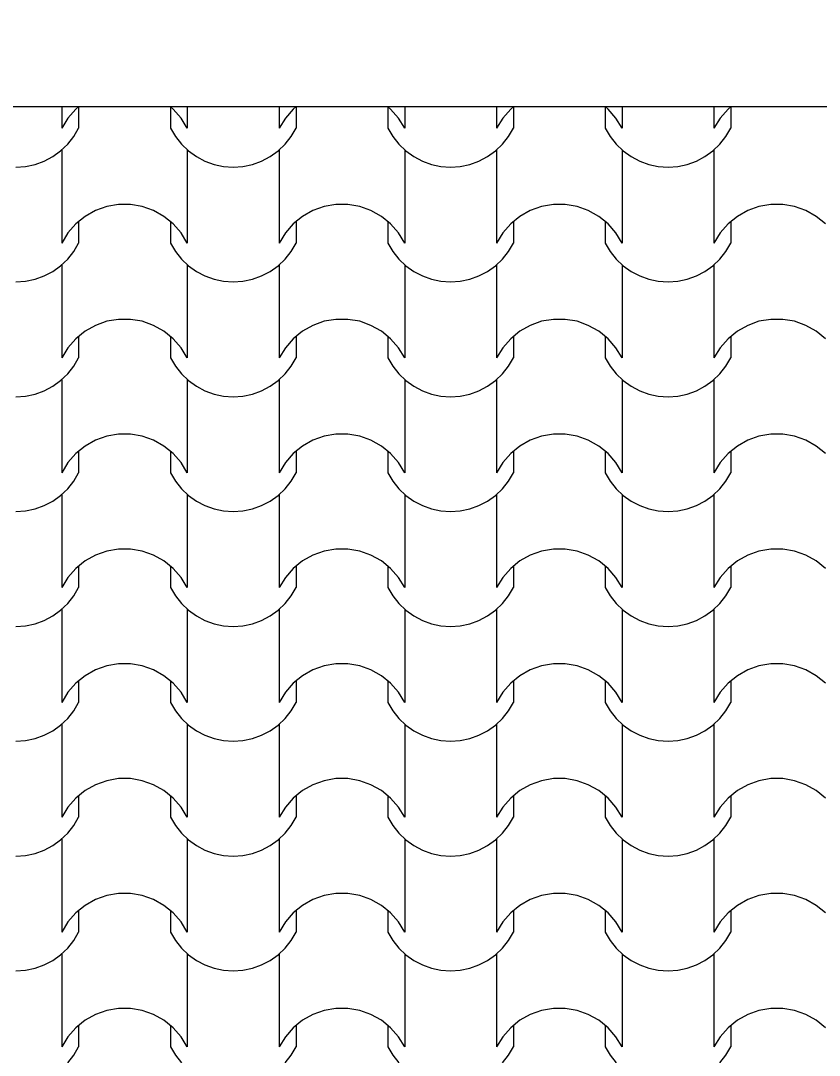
# Model space of a CAD drawing. Header units: millimetres. Extents: x 318905 to 439572, y -5133 to 105868.
# Drawn here: x 392162 to 393207, y 6393 to 7747 of the extents above; entities that cross this region are included whole.
import ezdxf

# ---------------------------------------------------------------- set-up
doc = ezdxf.new("R2010")
doc.units = ezdxf.units.MM
doc.header["$MEASUREMENT"] = 0
for name, color, linetype, lineweight in [('0_Stylo_No__98', 154, 'Continuous', 0), ('2D -  Dessin général_Stylo_No__1', 7, 'Continuous', 5), ('OMBRES_Stylo_No__1', 7, 'Continuous', 5)]:
    doc.layers.add(name, color=color, linetype=linetype, lineweight=lineweight)
doc.layers.add('OMBRES_Stylo_No__82', color=7, linetype='Continuous', lineweight=13, true_color=0xaaaaaa)
doc.styles.add('STYLE_GENERE_3', font='')
doc.styles.get('STYLE_GENERE_3').set_extended_font_data('Arial')
doc.dimstyles.new('STYLE_GENERE__1', dxfattribs={"dimtxt": 200, "dimasz": 142.5, "dimexe": 0.18, "dimexo": 500, "dimgap": 0.09, "dimtad": 0, "dimtih": 1, "dimtoh": 1, "dimlfac": 0.001, "dimzin": 0, "dimdsep": 46, "dimtxsty": 'STYLE_GENERE_3', "dimblk": 'ARROWHEAD_6', "dimblk1": 'ARROWHEAD_6', "dimblk2": 'ARROWHEAD_6', "dimcen": 0.09, "dimclrd": 154, "dimclre": 154, "dimclrt": 154, "dimazin": 0, "dimtfac": 1, "dimtdec": 4, "dimtmove": 0, "dimatfit": 3, "dimfxl": 0, "dimtolj": 1, "dimtzin": 0, "dimarcsym": 0})

# ---------------------------------------------------------------- blocks, each defined once
blk = doc.blocks.new('*X111')
at = {"layer": 'OMBRES_Stylo_No__82', "linetype": 'Continuous'}
for p, q in [((392215.8, 7634.5), (392215.8, 7606.2)), ((392234.2, 7631.3), (392223.9, 7619.5)), ((392238.1, 7634.5), (392234.2, 7631.3)), ((392237.8, 7634.2), (392237.8, 7606.2)), ((392361.6, 7631.3), (392357.7, 7634.5)), ((392358, 7634.2), (392358, 7606.2)), ((392371.9, 7619.5), (392361.6, 7631.3)), ((392380, 7634.5), (392380, 7606.2)), ((392500.3, 7634.5), (392500.3, 7606.2)), ((392518.7, 7631.3), (392508.4, 7619.5)), ((392522.6, 7634.5), (392518.7, 7631.3)), ((392522.3, 7634.2), (392522.3, 7606.2)), ((392646.1, 7631.3), (392642.2, 7634.5)), ((392642.5, 7634.2), (392642.5, 7606.2)), ((392656.4, 7619.5), (392646.1, 7631.3)), ((392664.5, 7634.5), (392664.5, 7606.2)), ((392784.8, 7634.5), (392784.8, 7606.2)), ((392803.2, 7631.3), (392792.9, 7619.5)), ((392807.1, 7634.5), (392803.2, 7631.3)), ((392806.8, 7634.2), (392806.8, 7606.2)), ((392930.6, 7631.3), (392926.7, 7634.5)), ((392927, 7634.2), (392927, 7606.2)), ((392940.9, 7619.5), (392930.6, 7631.3)), ((392949, 7634.5), (392949, 7606.2)), ((393069.2, 7634.5), (393069.2, 7606.2)), ((393087.7, 7631.3), (393077.4, 7619.5)), ((393091.6, 7634.5), (393087.7, 7631.3)), ((393091.2, 7634.2), (393091.2, 7606.2)), ((392223.9, 7619.5), (392215.8, 7606.2)), ((392380, 7606.2), (392371.9, 7619.5)), ((392508.4, 7619.5), (392500.3, 7606.2)), ((392664.5, 7606.2), (392656.4, 7619.5)), ((392792.9, 7619.5), (392784.8, 7606.2)), ((392949, 7606.2), (392940.9, 7619.5)), ((393077.4, 7619.5), (393069.2, 7606.2)), ((392231.4, 7595.2), (392237.8, 7606.2)), ((392358, 7606.2), (392364.5, 7595.2)), ((392515.8, 7595.2), (392522.3, 7606.2)), ((392642.5, 7606.2), (392649, 7595.2)), ((392800.3, 7595.2), (392806.8, 7606.2)), ((392927, 7606.2), (392933.4, 7595.2)), ((393084.8, 7595.2), (393091.2, 7606.2)), ((392214.3, 7576.5), (392223.5, 7585.3)), ((392223.5, 7585.3), (392231.4, 7595.2)), ((392364.5, 7595.2), (392372.4, 7585.3)), ((392372.4, 7585.3), (392381.6, 7576.5)), ((392498.8, 7576.5), (392508, 7585.3)), ((392508, 7585.3), (392515.8, 7595.2)), ((392649, 7595.2), (392656.8, 7585.3)), ((392656.8, 7585.3), (392666, 7576.5)), ((392783.2, 7576.5), (392792.4, 7585.3)), ((392792.4, 7585.3), (392800.3, 7595.2)), ((392933.4, 7595.2), (392941.3, 7585.3)), ((392941.3, 7585.3), (392950.5, 7576.5)), ((393067.7, 7576.5), (393076.9, 7585.3)), ((393076.9, 7585.3), (393084.8, 7595.2)), ((392204, 7569.1), (392214.3, 7576.5)), ((392215.8, 7577.8), (392215.8, 7516.8)), ((392380, 7577.8), (392380, 7516.8)), ((392381.6, 7576.5), (392391.9, 7569.1)), ((392488.5, 7569.1), (392498.8, 7576.5)), ((392500.3, 7577.8), (392500.3, 7516.8)), ((392664.5, 7577.8), (392664.5, 7516.8)), ((392666, 7576.5), (392676.3, 7569.1)), ((392772.9, 7569.1), (392783.2, 7576.5)), ((392784.8, 7577.8), (392784.8, 7516.8)), ((392949, 7577.8), (392949, 7516.8)), ((392950.5, 7576.5), (392960.8, 7569.1)), ((393057.4, 7569.1), (393067.7, 7576.5)), ((393069.2, 7577.8), (393069.2, 7516.8)), ((392168.4, 7556.2), (392180.8, 7558.8)), ((392180.8, 7558.8), (392192.7, 7563.1)), ((392192.7, 7563.1), (392204, 7569.1)), ((392391.9, 7569.1), (392403.1, 7563.1)), ((392403.1, 7563.1), (392415.1, 7558.8)), ((392415.1, 7558.8), (392427.5, 7556.2)), ((392452.8, 7556.2), (392465.3, 7558.8)), ((392465.3, 7558.8), (392477.2, 7563.1)), ((392477.2, 7563.1), (392488.5, 7569.1)), ((392676.3, 7569.1), (392687.6, 7563.1)), ((392687.6, 7563.1), (392699.5, 7558.8)), ((392699.5, 7558.8), (392712, 7556.2)), ((392737.3, 7556.2), (392749.7, 7558.8)), ((392749.7, 7558.8), (392761.7, 7563.1)), ((392761.7, 7563.1), (392772.9, 7569.1)), ((392960.8, 7569.1), (392972.1, 7563.1)), ((392972.1, 7563.1), (392984, 7558.8)), ((392984, 7558.8), (392996.4, 7556.2)), ((393021.8, 7556.2), (393034.2, 7558.8)), ((393034.2, 7558.8), (393046.2, 7563.1)), ((393046.2, 7563.1), (393057.4, 7569.1)), ((392155.7, 7555.3), (392168.4, 7556.2)), ((392427.5, 7556.2), (392440.2, 7555.3)), ((392440.2, 7555.3), (392452.8, 7556.2)), ((392712, 7556.2), (392724.6, 7555.3)), ((392724.6, 7555.3), (392737.3, 7556.2)), ((392996.4, 7556.2), (393009.1, 7555.3)), ((393009.1, 7555.3), (393021.8, 7556.2)), ((392215.8, 7516.8), (392215.8, 7455.8)), ((392274.7, 7503.7), (392260, 7498.5)), ((392290.1, 7506.3), (392274.7, 7503.7)), ((392297.9, 7506.3), (392290.1, 7506.3)), ((392305.7, 7506.3), (392297.9, 7506.3)), ((392321.1, 7503.7), (392305.7, 7506.3)), ((392335.9, 7498.5), (392321.1, 7503.7)), ((392380, 7516.8), (392380, 7455.8)), ((392500.3, 7516.8), (392500.3, 7455.8)), ((392559.2, 7503.7), (392544.5, 7498.5)), ((392574.6, 7506.3), (392559.2, 7503.7)), ((392582.4, 7506.3), (392574.6, 7506.3)), ((392590.2, 7506.3), (392582.4, 7506.3)), ((392605.6, 7503.7), (392590.2, 7506.3)), ((392620.3, 7498.5), (392605.6, 7503.7)), ((392664.5, 7516.8), (392664.5, 7455.8)), ((392784.8, 7516.8), (392784.8, 7455.8)), ((392843.7, 7503.7), (392828.9, 7498.5)), ((392859.1, 7506.3), (392843.7, 7503.7)), ((392866.9, 7506.3), (392859.1, 7506.3)), ((392874.7, 7506.3), (392866.9, 7506.3)), ((392890.1, 7503.7), (392874.7, 7506.3)), ((392904.8, 7498.5), (392890.1, 7503.7)), ((392949, 7516.8), (392949, 7455.8)), ((393069.2, 7516.8), (393069.2, 7455.8)), ((393128.1, 7503.7), (393113.4, 7498.5)), ((393143.5, 7506.3), (393128.1, 7503.7)), ((393151.4, 7506.3), (393143.5, 7506.3)), ((393159.2, 7506.3), (393151.4, 7506.3)), ((393174.6, 7503.7), (393159.2, 7506.3)), ((393189.3, 7498.5), (393174.6, 7503.7)), ((392246.3, 7490.8), (392234.2, 7481)), ((392260, 7498.5), (392246.3, 7490.8)), ((392349.5, 7490.8), (392335.9, 7498.5)), ((392361.6, 7481), (392349.5, 7490.8)), ((392530.8, 7490.8), (392518.7, 7481)), ((392544.5, 7498.5), (392530.8, 7490.8)), ((392634, 7490.8), (392620.3, 7498.5)), ((392646.1, 7481), (392634, 7490.8)), ((392815.3, 7490.8), (392803.2, 7481)), ((392828.9, 7498.5), (392815.3, 7490.8)), ((392918.5, 7490.8), (392904.8, 7498.5)), ((392930.6, 7481), (392918.5, 7490.8)), ((393099.8, 7490.8), (393087.7, 7481)), ((393113.4, 7498.5), (393099.8, 7490.8)), ((393202.9, 7490.8), (393189.3, 7498.5)), ((393215.1, 7481), (393202.9, 7490.8)), ((392234.2, 7481), (392223.9, 7469.2)), ((392237.8, 7483.9), (392237.8, 7455.8)), ((392358, 7483.9), (392358, 7455.8)), ((392371.9, 7469.2), (392361.6, 7481)), ((392518.7, 7481), (392508.4, 7469.2)), ((392522.3, 7483.9), (392522.3, 7455.8)), ((392642.5, 7483.9), (392642.5, 7455.8)), ((392656.4, 7469.2), (392646.1, 7481)), ((392803.2, 7481), (392792.9, 7469.2)), ((392806.8, 7483.9), (392806.8, 7455.8)), ((392927, 7483.9), (392927, 7455.8)), ((392940.9, 7469.2), (392930.6, 7481)), ((393087.7, 7481), (393077.4, 7469.2)), ((393091.2, 7483.9), (393091.2, 7455.8)), ((392223.9, 7469.2), (392215.8, 7455.8)), ((392380, 7455.8), (392371.9, 7469.2)), ((392508.4, 7469.2), (392500.3, 7455.8)), ((392664.5, 7455.8), (392656.4, 7469.2)), ((392792.9, 7469.2), (392784.8, 7455.8)), ((392949, 7455.8), (392940.9, 7469.2)), ((393077.4, 7469.2), (393069.2, 7455.8)), ((392231.4, 7444.9), (392237.8, 7455.8)), ((392358, 7455.8), (392364.5, 7444.9)), ((392515.8, 7444.9), (392522.3, 7455.8)), ((392642.5, 7455.8), (392649, 7444.9)), ((392800.3, 7444.9), (392806.8, 7455.8)), ((392927, 7455.8), (392933.4, 7444.9)), ((393084.8, 7444.9), (393091.2, 7455.8)), ((392223.5, 7434.9), (392231.4, 7444.9)), ((392364.5, 7444.9), (392372.4, 7434.9)), ((392508, 7434.9), (392515.8, 7444.9)), ((392649, 7444.9), (392656.8, 7434.9)), ((392792.4, 7434.9), (392800.3, 7444.9)), ((392933.4, 7444.9), (392941.3, 7434.9)), ((393076.9, 7434.9), (393084.8, 7444.9)), ((392204, 7418.7), (392214.3, 7426.2)), ((392214.3, 7426.2), (392223.5, 7434.9)), ((392215.8, 7427.4), (392215.8, 7366.5)), ((392372.4, 7434.9), (392381.6, 7426.2)), ((392380, 7427.4), (392380, 7366.5)), ((392381.6, 7426.2), (392391.9, 7418.7)), ((392488.5, 7418.7), (392498.8, 7426.2)), ((392498.8, 7426.2), (392508, 7434.9)), ((392500.3, 7427.4), (392500.3, 7366.5)), ((392656.8, 7434.9), (392666, 7426.2)), ((392664.5, 7427.4), (392664.5, 7366.5)), ((392666, 7426.2), (392676.3, 7418.7)), ((392772.9, 7418.7), (392783.2, 7426.2)), ((392783.2, 7426.2), (392792.4, 7434.9)), ((392784.8, 7427.4), (392784.8, 7366.5)), ((392941.3, 7434.9), (392950.5, 7426.2)), ((392949, 7427.4), (392949, 7366.5)), ((392950.5, 7426.2), (392960.8, 7418.7)), ((393057.4, 7418.7), (393067.7, 7426.2)), ((393067.7, 7426.2), (393076.9, 7434.9)), ((393069.2, 7427.4), (393069.2, 7366.5)), ((392180.8, 7408.5), (392192.7, 7412.8)), ((392192.7, 7412.8), (392204, 7418.7)), ((392391.9, 7418.7), (392403.1, 7412.8)), ((392403.1, 7412.8), (392415.1, 7408.5)), ((392465.3, 7408.5), (392477.2, 7412.8)), ((392477.2, 7412.8), (392488.5, 7418.7)), ((392676.3, 7418.7), (392687.6, 7412.8)), ((392687.6, 7412.8), (392699.5, 7408.5)), ((392749.7, 7408.5), (392761.7, 7412.8)), ((392761.7, 7412.8), (392772.9, 7418.7)), ((392960.8, 7418.7), (392972.1, 7412.8)), ((392972.1, 7412.8), (392984, 7408.5)), ((393034.2, 7408.5), (393046.2, 7412.8)), ((393046.2, 7412.8), (393057.4, 7418.7)), ((392155.7, 7405), (392168.4, 7405.9)), ((392168.4, 7405.9), (392180.8, 7408.5)), ((392415.1, 7408.5), (392427.5, 7405.9)), ((392427.5, 7405.9), (392440.2, 7405)), ((392440.2, 7405), (392452.8, 7405.9)), ((392452.8, 7405.9), (392465.3, 7408.5)), ((392699.5, 7408.5), (392712, 7405.9)), ((392712, 7405.9), (392724.6, 7405)), ((392724.6, 7405), (392737.3, 7405.9)), ((392737.3, 7405.9), (392749.7, 7408.5)), ((392984, 7408.5), (392996.4, 7405.9)), ((392996.4, 7405.9), (393009.1, 7405)), ((393009.1, 7405), (393021.8, 7405.9)), ((393021.8, 7405.9), (393034.2, 7408.5)), ((392215.8, 7366.5), (392215.8, 7305.5)), ((392290.1, 7356), (392274.7, 7353.4)), ((392297.9, 7356), (392290.1, 7356)), ((392305.7, 7356), (392297.9, 7356)), ((392321.1, 7353.4), (392305.7, 7356)), ((392380, 7366.5), (392380, 7305.5)), ((392500.3, 7366.5), (392500.3, 7305.5)), ((392574.6, 7356), (392559.2, 7353.4)), ((392582.4, 7356), (392574.6, 7356)), ((392590.2, 7356), (392582.4, 7356)), ((392605.6, 7353.4), (392590.2, 7356)), ((392664.5, 7366.5), (392664.5, 7305.5)), ((392784.8, 7366.5), (392784.8, 7305.5)), ((392859.1, 7356), (392843.7, 7353.4)), ((392866.9, 7356), (392859.1, 7356)), ((392874.7, 7356), (392866.9, 7356)), ((392890.1, 7353.4), (392874.7, 7356)), ((392949, 7366.5), (392949, 7305.5)), ((393069.2, 7366.5), (393069.2, 7305.5)), ((393143.5, 7356), (393128.1, 7353.4)), ((393151.4, 7356), (393143.5, 7356)), ((393159.2, 7356), (393151.4, 7356)), ((393174.6, 7353.4), (393159.2, 7356)), ((392260, 7348.1), (392246.3, 7340.5)), ((392274.7, 7353.4), (392260, 7348.1)), ((392335.9, 7348.1), (392321.1, 7353.4)), ((392349.5, 7340.5), (392335.9, 7348.1)), ((392544.5, 7348.1), (392530.8, 7340.5)), ((392559.2, 7353.4), (392544.5, 7348.1)), ((392620.3, 7348.1), (392605.6, 7353.4)), ((392634, 7340.5), (392620.3, 7348.1)), ((392828.9, 7348.1), (392815.3, 7340.5)), ((392843.7, 7353.4), (392828.9, 7348.1)), ((392904.8, 7348.1), (392890.1, 7353.4)), ((392918.5, 7340.5), (392904.8, 7348.1)), ((393113.4, 7348.1), (393099.8, 7340.5)), ((393128.1, 7353.4), (393113.4, 7348.1)), ((393189.3, 7348.1), (393174.6, 7353.4)), ((393202.9, 7340.5), (393189.3, 7348.1)), ((392234.2, 7330.6), (392223.9, 7318.8)), ((392246.3, 7340.5), (392234.2, 7330.6)), ((392237.8, 7333.5), (392237.8, 7305.5)), ((392361.6, 7330.6), (392349.5, 7340.5)), ((392358, 7333.5), (392358, 7305.5)), ((392371.9, 7318.8), (392361.6, 7330.6)), ((392518.7, 7330.6), (392508.4, 7318.8)), ((392530.8, 7340.5), (392518.7, 7330.6)), ((392522.3, 7333.5), (392522.3, 7305.5)), ((392646.1, 7330.6), (392634, 7340.5)), ((392642.5, 7333.5), (392642.5, 7305.5)), ((392656.4, 7318.8), (392646.1, 7330.6)), ((392803.2, 7330.6), (392792.9, 7318.8)), ((392815.3, 7340.5), (392803.2, 7330.6)), ((392806.8, 7333.5), (392806.8, 7305.5)), ((392930.6, 7330.6), (392918.5, 7340.5)), ((392927, 7333.5), (392927, 7305.5)), ((392940.9, 7318.8), (392930.6, 7330.6)), ((393087.7, 7330.6), (393077.4, 7318.8)), ((393099.8, 7340.5), (393087.7, 7330.6)), ((393091.2, 7333.5), (393091.2, 7305.5)), ((393215.1, 7330.6), (393202.9, 7340.5)), ((392223.9, 7318.8), (392215.8, 7305.5)), ((392380, 7305.5), (392371.9, 7318.8)), ((392508.4, 7318.8), (392500.3, 7305.5)), ((392664.5, 7305.5), (392656.4, 7318.8)), ((392792.9, 7318.8), (392784.8, 7305.5)), ((392949, 7305.5), (392940.9, 7318.8)), ((393077.4, 7318.8), (393069.2, 7305.5)), ((392231.4, 7294.5), (392237.8, 7305.5)), ((392358, 7305.5), (392364.5, 7294.5)), ((392515.8, 7294.5), (392522.3, 7305.5)), ((392642.5, 7305.5), (392649, 7294.5)), ((392800.3, 7294.5), (392806.8, 7305.5)), ((392927, 7305.5), (392933.4, 7294.5)), ((393084.8, 7294.5), (393091.2, 7305.5)), ((392223.5, 7284.6), (392231.4, 7294.5)), ((392364.5, 7294.5), (392372.4, 7284.6)), ((392508, 7284.6), (392515.8, 7294.5)), ((392649, 7294.5), (392656.8, 7284.6)), ((392792.4, 7284.6), (392800.3, 7294.5)), ((392933.4, 7294.5), (392941.3, 7284.6)), ((393076.9, 7284.6), (393084.8, 7294.5)), ((392204, 7268.4), (392214.3, 7275.8)), ((392214.3, 7275.8), (392223.5, 7284.6)), ((392215.8, 7277.1), (392215.8, 7216.1)), ((392372.4, 7284.6), (392381.6, 7275.8)), ((392380, 7277.1), (392380, 7216.1)), ((392381.6, 7275.8), (392391.9, 7268.4)), ((392488.5, 7268.4), (392498.8, 7275.8)), ((392498.8, 7275.8), (392508, 7284.6)), ((392500.3, 7277.1), (392500.3, 7216.1)), ((392656.8, 7284.6), (392666, 7275.8)), ((392664.5, 7277.1), (392664.5, 7216.1)), ((392666, 7275.8), (392676.3, 7268.4)), ((392772.9, 7268.4), (392783.2, 7275.8)), ((392783.2, 7275.8), (392792.4, 7284.6)), ((392784.8, 7277.1), (392784.8, 7216.1)), ((392941.3, 7284.6), (392950.5, 7275.8)), ((392949, 7277.1), (392949, 7216.1)), ((392950.5, 7275.8), (392960.8, 7268.4)), ((393057.4, 7268.4), (393067.7, 7275.8)), ((393067.7, 7275.8), (393076.9, 7284.6)), ((393069.2, 7277.1), (393069.2, 7216.1)), ((392180.8, 7258.2), (392192.7, 7262.5)), ((392192.7, 7262.5), (392204, 7268.4)), ((392391.9, 7268.4), (392403.1, 7262.5)), ((392403.1, 7262.5), (392415.1, 7258.2)), ((392465.3, 7258.2), (392477.2, 7262.5)), ((392477.2, 7262.5), (392488.5, 7268.4)), ((392676.3, 7268.4), (392687.6, 7262.5)), ((392687.6, 7262.5), (392699.5, 7258.2)), ((392749.7, 7258.2), (392761.7, 7262.5)), ((392761.7, 7262.5), (392772.9, 7268.4)), ((392960.8, 7268.4), (392972.1, 7262.5)), ((392972.1, 7262.5), (392984, 7258.2)), ((393034.2, 7258.2), (393046.2, 7262.5)), ((393046.2, 7262.5), (393057.4, 7268.4)), ((392155.7, 7254.7), (392168.4, 7255.5)), ((392168.4, 7255.5), (392180.8, 7258.2)), ((392415.1, 7258.2), (392427.5, 7255.5)), ((392427.5, 7255.5), (392440.2, 7254.7)), ((392440.2, 7254.7), (392452.8, 7255.5)), ((392452.8, 7255.5), (392465.3, 7258.2)), ((392699.5, 7258.2), (392712, 7255.5)), ((392712, 7255.5), (392724.6, 7254.7)), ((392724.6, 7254.7), (392737.3, 7255.5)), ((392737.3, 7255.5), (392749.7, 7258.2)), ((392984, 7258.2), (392996.4, 7255.5)), ((392996.4, 7255.5), (393009.1, 7254.7)), ((393009.1, 7254.7), (393021.8, 7255.5)), ((393021.8, 7255.5), (393034.2, 7258.2)), ((392215.8, 7216.1), (392215.8, 7155.2)), ((392290.1, 7205.7), (392274.7, 7203)), ((392297.9, 7205.7), (392290.1, 7205.7)), ((392305.7, 7205.7), (392297.9, 7205.7)), ((392321.1, 7203), (392305.7, 7205.7)), ((392380, 7216.1), (392380, 7155.2)), ((392500.3, 7216.1), (392500.3, 7155.2)), ((392574.6, 7205.7), (392559.2, 7203)), ((392582.4, 7205.7), (392574.6, 7205.7)), ((392590.2, 7205.7), (392582.4, 7205.7)), ((392605.6, 7203), (392590.2, 7205.7)), ((392664.5, 7216.1), (392664.5, 7155.2)), ((392784.8, 7216.1), (392784.8, 7155.2)), ((392859.1, 7205.7), (392843.7, 7203)), ((392866.9, 7205.7), (392859.1, 7205.7)), ((392874.7, 7205.7), (392866.9, 7205.7)), ((392890.1, 7203), (392874.7, 7205.7)), ((392949, 7216.1), (392949, 7155.2)), ((393069.2, 7216.1), (393069.2, 7155.2)), ((393143.5, 7205.7), (393128.1, 7203)), ((393151.4, 7205.7), (393143.5, 7205.7)), ((393159.2, 7205.7), (393151.4, 7205.7)), ((393174.6, 7203), (393159.2, 7205.7)), ((392260, 7197.8), (392246.3, 7190.1)), ((392274.7, 7203), (392260, 7197.8)), ((392335.9, 7197.8), (392321.1, 7203)), ((392349.5, 7190.1), (392335.9, 7197.8)), ((392544.5, 7197.8), (392530.8, 7190.1)), ((392559.2, 7203), (392544.5, 7197.8)), ((392620.3, 7197.8), (392605.6, 7203)), ((392634, 7190.1), (392620.3, 7197.8)), ((392828.9, 7197.8), (392815.3, 7190.1)), ((392843.7, 7203), (392828.9, 7197.8)), ((392904.8, 7197.8), (392890.1, 7203)), ((392918.5, 7190.1), (392904.8, 7197.8)), ((393113.4, 7197.8), (393099.8, 7190.1)), ((393128.1, 7203), (393113.4, 7197.8)), ((393189.3, 7197.8), (393174.6, 7203)), ((393202.9, 7190.1), (393189.3, 7197.8)), ((392234.2, 7180.3), (392223.9, 7168.5)), ((392246.3, 7190.1), (392234.2, 7180.3)), ((392237.8, 7183.2), (392237.8, 7155.2)), ((392361.6, 7180.3), (392349.5, 7190.1)), ((392358, 7183.2), (392358, 7155.2)), ((392371.9, 7168.5), (392361.6, 7180.3)), ((392518.7, 7180.3), (392508.4, 7168.5)), ((392530.8, 7190.1), (392518.7, 7180.3)), ((392522.3, 7183.2), (392522.3, 7155.2)), ((392646.1, 7180.3), (392634, 7190.1)), ((392642.5, 7183.2), (392642.5, 7155.2)), ((392656.4, 7168.5), (392646.1, 7180.3)), ((392803.2, 7180.3), (392792.9, 7168.5)), ((392815.3, 7190.1), (392803.2, 7180.3)), ((392806.8, 7183.2), (392806.8, 7155.2)), ((392930.6, 7180.3), (392918.5, 7190.1)), ((392927, 7183.2), (392927, 7155.2)), ((392940.9, 7168.5), (392930.6, 7180.3)), ((393087.7, 7180.3), (393077.4, 7168.5)), ((393099.8, 7190.1), (393087.7, 7180.3)), ((393091.2, 7183.2), (393091.2, 7155.2)), ((393215.1, 7180.3), (393202.9, 7190.1)), ((392223.9, 7168.5), (392215.8, 7155.2)), ((392380, 7155.2), (392371.9, 7168.5)), ((392508.4, 7168.5), (392500.3, 7155.2)), ((392664.5, 7155.2), (392656.4, 7168.5)), ((392792.9, 7168.5), (392784.8, 7155.2)), ((392949, 7155.2), (392940.9, 7168.5)), ((393077.4, 7168.5), (393069.2, 7155.2)), ((392231.4, 7144.2), (392237.8, 7155.2)), ((392358, 7155.2), (392364.5, 7144.2)), ((392515.8, 7144.2), (392522.3, 7155.2)), ((392642.5, 7155.2), (392649, 7144.2)), ((392800.3, 7144.2), (392806.8, 7155.2)), ((392927, 7155.2), (392933.4, 7144.2)), ((393084.8, 7144.2), (393091.2, 7155.2)), ((392223.5, 7134.3), (392231.4, 7144.2)), ((392364.5, 7144.2), (392372.4, 7134.3)), ((392508, 7134.3), (392515.8, 7144.2)), ((392649, 7144.2), (392656.8, 7134.3)), ((392792.4, 7134.3), (392800.3, 7144.2)), ((392933.4, 7144.2), (392941.3, 7134.3)), ((393076.9, 7134.3), (393084.8, 7144.2)), ((392204, 7118.1), (392214.3, 7125.5)), ((392214.3, 7125.5), (392223.5, 7134.3)), ((392215.8, 7126.8), (392215.8, 7065.8)), ((392372.4, 7134.3), (392381.6, 7125.5)), ((392380, 7126.8), (392380, 7065.8)), ((392381.6, 7125.5), (392391.9, 7118.1)), ((392488.5, 7118.1), (392498.8, 7125.5)), ((392498.8, 7125.5), (392508, 7134.3)), ((392500.3, 7126.8), (392500.3, 7065.8)), ((392656.8, 7134.3), (392666, 7125.5)), ((392664.5, 7126.8), (392664.5, 7065.8)), ((392666, 7125.5), (392676.3, 7118.1)), ((392772.9, 7118.1), (392783.2, 7125.5)), ((392783.2, 7125.5), (392792.4, 7134.3)), ((392784.8, 7126.8), (392784.8, 7065.8)), ((392941.3, 7134.3), (392950.5, 7125.5)), ((392949, 7126.8), (392949, 7065.8)), ((392950.5, 7125.5), (392960.8, 7118.1)), ((393057.4, 7118.1), (393067.7, 7125.5)), ((393067.7, 7125.5), (393076.9, 7134.3)), ((393069.2, 7126.8), (393069.2, 7065.8)), ((392180.8, 7107.8), (392192.7, 7112.1)), ((392192.7, 7112.1), (392204, 7118.1)), ((392391.9, 7118.1), (392403.1, 7112.1)), ((392403.1, 7112.1), (392415.1, 7107.8)), ((392465.3, 7107.8), (392477.2, 7112.1)), ((392477.2, 7112.1), (392488.5, 7118.1)), ((392676.3, 7118.1), (392687.6, 7112.1)), ((392687.6, 7112.1), (392699.5, 7107.8)), ((392749.7, 7107.8), (392761.7, 7112.1)), ((392761.7, 7112.1), (392772.9, 7118.1)), ((392960.8, 7118.1), (392972.1, 7112.1)), ((392972.1, 7112.1), (392984, 7107.8)), ((393034.2, 7107.8), (393046.2, 7112.1)), ((393046.2, 7112.1), (393057.4, 7118.1)), ((392155.7, 7104.3), (392168.4, 7105.2)), ((392168.4, 7105.2), (392180.8, 7107.8)), ((392415.1, 7107.8), (392427.5, 7105.2)), ((392427.5, 7105.2), (392440.2, 7104.3)), ((392440.2, 7104.3), (392452.8, 7105.2)), ((392452.8, 7105.2), (392465.3, 7107.8)), ((392699.5, 7107.8), (392712, 7105.2)), ((392712, 7105.2), (392724.6, 7104.3)), ((392724.6, 7104.3), (392737.3, 7105.2)), ((392737.3, 7105.2), (392749.7, 7107.8)), ((392984, 7107.8), (392996.4, 7105.2)), ((392996.4, 7105.2), (393009.1, 7104.3)), ((393009.1, 7104.3), (393021.8, 7105.2)), ((393021.8, 7105.2), (393034.2, 7107.8)), ((392215.8, 7065.8), (392215.8, 7004.8)), ((392380, 7065.8), (392380, 7004.8)), ((392500.3, 7065.8), (392500.3, 7004.8)), ((392664.5, 7065.8), (392664.5, 7004.8)), ((392784.8, 7065.8), (392784.8, 7004.8)), ((392949, 7065.8), (392949, 7004.8)), ((393069.2, 7065.8), (393069.2, 7004.8)), ((392260, 7047.4), (392246.3, 7039.8)), ((392274.7, 7052.7), (392260, 7047.4)), ((392290.1, 7055.3), (392274.7, 7052.7)), ((392297.9, 7055.3), (392290.1, 7055.3)), ((392305.7, 7055.3), (392297.9, 7055.3)), ((392321.1, 7052.7), (392305.7, 7055.3)), ((392335.9, 7047.4), (392321.1, 7052.7)), ((392349.5, 7039.8), (392335.9, 7047.4)), ((392544.5, 7047.4), (392530.8, 7039.8)), ((392559.2, 7052.7), (392544.5, 7047.4)), ((392574.6, 7055.3), (392559.2, 7052.7)), ((392582.4, 7055.3), (392574.6, 7055.3)), ((392590.2, 7055.3), (392582.4, 7055.3)), ((392605.6, 7052.7), (392590.2, 7055.3)), ((392620.3, 7047.4), (392605.6, 7052.7)), ((392634, 7039.8), (392620.3, 7047.4)), ((392828.9, 7047.4), (392815.3, 7039.8)), ((392843.7, 7052.7), (392828.9, 7047.4)), ((392859.1, 7055.3), (392843.7, 7052.7)), ((392866.9, 7055.3), (392859.1, 7055.3)), ((392874.7, 7055.3), (392866.9, 7055.3)), ((392890.1, 7052.7), (392874.7, 7055.3)), ((392904.8, 7047.4), (392890.1, 7052.7)), ((392918.5, 7039.8), (392904.8, 7047.4)), ((393113.4, 7047.4), (393099.8, 7039.8)), ((393128.1, 7052.7), (393113.4, 7047.4)), ((393143.5, 7055.3), (393128.1, 7052.7)), ((393151.4, 7055.3), (393143.5, 7055.3)), ((393159.2, 7055.3), (393151.4, 7055.3)), ((393174.6, 7052.7), (393159.2, 7055.3)), ((393189.3, 7047.4), (393174.6, 7052.7)), ((393202.9, 7039.8), (393189.3, 7047.4)), ((392234.2, 7029.9), (392223.9, 7018.2)), ((392246.3, 7039.8), (392234.2, 7029.9)), ((392237.8, 7032.9), (392237.8, 7004.8)), ((392361.6, 7029.9), (392349.5, 7039.8)), ((392358, 7032.9), (392358, 7004.8)), ((392371.9, 7018.2), (392361.6, 7029.9)), ((392518.7, 7029.9), (392508.4, 7018.2)), ((392530.8, 7039.8), (392518.7, 7029.9)), ((392522.3, 7032.9), (392522.3, 7004.8)), ((392646.1, 7029.9), (392634, 7039.8)), ((392642.5, 7032.9), (392642.5, 7004.8)), ((392656.4, 7018.2), (392646.1, 7029.9)), ((392803.2, 7029.9), (392792.9, 7018.2)), ((392815.3, 7039.8), (392803.2, 7029.9)), ((392806.8, 7032.9), (392806.8, 7004.8)), ((392930.6, 7029.9), (392918.5, 7039.8)), ((392927, 7032.9), (392927, 7004.8)), ((392940.9, 7018.2), (392930.6, 7029.9)), ((393087.7, 7029.9), (393077.4, 7018.2)), ((393099.8, 7039.8), (393087.7, 7029.9)), ((393091.2, 7032.9), (393091.2, 7004.8)), ((393215.1, 7029.9), (393202.9, 7039.8)), ((392223.9, 7018.2), (392215.8, 7004.8)), ((392380, 7004.8), (392371.9, 7018.2)), ((392508.4, 7018.2), (392500.3, 7004.8)), ((392664.5, 7004.8), (392656.4, 7018.2)), ((392792.9, 7018.2), (392784.8, 7004.8)), ((392949, 7004.8), (392940.9, 7018.2)), ((393077.4, 7018.2), (393069.2, 7004.8)), ((392231.4, 6993.9), (392237.8, 7004.8)), ((392358, 7004.8), (392364.5, 6993.9)), ((392515.8, 6993.9), (392522.3, 7004.8)), ((392642.5, 7004.8), (392649, 6993.9)), ((392800.3, 6993.9), (392806.8, 7004.8)), ((392927, 7004.8), (392933.4, 6993.9)), ((393084.8, 6993.9), (393091.2, 7004.8)), ((392223.5, 6983.9), (392231.4, 6993.9)), ((392364.5, 6993.9), (392372.4, 6983.9)), ((392508, 6983.9), (392515.8, 6993.9)), ((392649, 6993.9), (392656.8, 6983.9)), ((392792.4, 6983.9), (392800.3, 6993.9)), ((392933.4, 6993.9), (392941.3, 6983.9)), ((393076.9, 6983.9), (393084.8, 6993.9)), ((392214.3, 6975.1), (392223.5, 6983.9)), ((392215.8, 6976.4), (392215.8, 6915.5)), ((392372.4, 6983.9), (392381.6, 6975.1)), ((392380, 6976.4), (392380, 6915.5)), ((392498.8, 6975.1), (392508, 6983.9)), ((392500.3, 6976.4), (392500.3, 6915.5)), ((392656.8, 6983.9), (392666, 6975.1)), ((392664.5, 6976.4), (392664.5, 6915.5)), ((392783.2, 6975.1), (392792.4, 6983.9)), ((392784.8, 6976.4), (392784.8, 6915.5)), ((392941.3, 6983.9), (392950.5, 6975.1)), ((392949, 6976.4), (392949, 6915.5)), ((393067.7, 6975.1), (393076.9, 6983.9)), ((393069.2, 6976.4), (393069.2, 6915.5)), ((392180.8, 6957.5), (392192.7, 6961.8)), ((392192.7, 6961.8), (392204, 6967.7)), ((392204, 6967.7), (392214.3, 6975.1)), ((392381.6, 6975.1), (392391.9, 6967.7)), ((392391.9, 6967.7), (392403.1, 6961.8)), ((392403.1, 6961.8), (392415.1, 6957.5)), ((392465.3, 6957.5), (392477.2, 6961.8)), ((392477.2, 6961.8), (392488.5, 6967.7)), ((392488.5, 6967.7), (392498.8, 6975.1)), ((392666, 6975.1), (392676.3, 6967.7)), ((392676.3, 6967.7), (392687.6, 6961.8)), ((392687.6, 6961.8), (392699.5, 6957.5)), ((392749.7, 6957.5), (392761.7, 6961.8)), ((392761.7, 6961.8), (392772.9, 6967.7)), ((392772.9, 6967.7), (392783.2, 6975.1)), ((392950.5, 6975.1), (392960.8, 6967.7)), ((392960.8, 6967.7), (392972.1, 6961.8)), ((392972.1, 6961.8), (392984, 6957.5)), ((393034.2, 6957.5), (393046.2, 6961.8)), ((393046.2, 6961.8), (393057.4, 6967.7)), ((393057.4, 6967.7), (393067.7, 6975.1)), ((392155.7, 6954), (392168.4, 6954.9)), ((392168.4, 6954.9), (392180.8, 6957.5)), ((392415.1, 6957.5), (392427.5, 6954.9)), ((392427.5, 6954.9), (392440.2, 6954)), ((392440.2, 6954), (392452.8, 6954.9)), ((392452.8, 6954.9), (392465.3, 6957.5)), ((392699.5, 6957.5), (392712, 6954.9)), ((392712, 6954.9), (392724.6, 6954)), ((392724.6, 6954), (392737.3, 6954.9)), ((392737.3, 6954.9), (392749.7, 6957.5)), ((392984, 6957.5), (392996.4, 6954.9)), ((392996.4, 6954.9), (393009.1, 6954)), ((393009.1, 6954), (393021.8, 6954.9)), ((393021.8, 6954.9), (393034.2, 6957.5)), ((392215.8, 6915.5), (392215.8, 6854.5)), ((392380, 6915.5), (392380, 6854.5)), ((392500.3, 6915.5), (392500.3, 6854.5)), ((392664.5, 6915.5), (392664.5, 6854.5)), ((392784.8, 6915.5), (392784.8, 6854.5)), ((392949, 6915.5), (392949, 6854.5)), ((393069.2, 6915.5), (393069.2, 6854.5)), ((392260, 6897.1), (392246.3, 6889.5)), ((392274.7, 6902.3), (392260, 6897.1)), ((392290.1, 6905), (392274.7, 6902.3)), ((392297.9, 6905), (392290.1, 6905)), ((392305.7, 6905), (392297.9, 6905)), ((392321.1, 6902.3), (392305.7, 6905)), ((392335.9, 6897.1), (392321.1, 6902.3)), ((392349.5, 6889.5), (392335.9, 6897.1)), ((392544.5, 6897.1), (392530.8, 6889.5)), ((392559.2, 6902.3), (392544.5, 6897.1)), ((392574.6, 6905), (392559.2, 6902.3)), ((392582.4, 6905), (392574.6, 6905)), ((392590.2, 6905), (392582.4, 6905)), ((392605.6, 6902.3), (392590.2, 6905)), ((392620.3, 6897.1), (392605.6, 6902.3)), ((392634, 6889.5), (392620.3, 6897.1)), ((392828.9, 6897.1), (392815.3, 6889.5)), ((392843.7, 6902.3), (392828.9, 6897.1)), ((392859.1, 6905), (392843.7, 6902.3)), ((392866.9, 6905), (392859.1, 6905)), ((392874.7, 6905), (392866.9, 6905)), ((392890.1, 6902.3), (392874.7, 6905)), ((392904.8, 6897.1), (392890.1, 6902.3)), ((392918.5, 6889.5), (392904.8, 6897.1)), ((393113.4, 6897.1), (393099.8, 6889.5)), ((393128.1, 6902.3), (393113.4, 6897.1)), ((393143.5, 6905), (393128.1, 6902.3)), ((393151.4, 6905), (393143.5, 6905)), ((393159.2, 6905), (393151.4, 6905)), ((393174.6, 6902.3), (393159.2, 6905)), ((393189.3, 6897.1), (393174.6, 6902.3)), ((393202.9, 6889.5), (393189.3, 6897.1)), ((392246.3, 6889.5), (392234.2, 6879.6)), ((392237.8, 6882.5), (392237.8, 6854.5)), ((392361.6, 6879.6), (392349.5, 6889.5)), ((392358, 6882.5), (392358, 6854.5)), ((392530.8, 6889.5), (392518.7, 6879.6)), ((392522.3, 6882.5), (392522.3, 6854.5)), ((392646.1, 6879.6), (392634, 6889.5)), ((392642.5, 6882.5), (392642.5, 6854.5)), ((392815.3, 6889.5), (392803.2, 6879.6)), ((392806.8, 6882.5), (392806.8, 6854.5)), ((392930.6, 6879.6), (392918.5, 6889.5)), ((392927, 6882.5), (392927, 6854.5)), ((393099.8, 6889.5), (393087.7, 6879.6)), ((393091.2, 6882.5), (393091.2, 6854.5)), ((393215.1, 6879.6), (393202.9, 6889.5)), ((392223.9, 6867.8), (392215.8, 6854.5)), ((392234.2, 6879.6), (392223.9, 6867.8)), ((392371.9, 6867.8), (392361.6, 6879.6)), ((392380, 6854.5), (392371.9, 6867.8)), ((392508.4, 6867.8), (392500.3, 6854.5)), ((392518.7, 6879.6), (392508.4, 6867.8)), ((392656.4, 6867.8), (392646.1, 6879.6)), ((392664.5, 6854.5), (392656.4, 6867.8)), ((392792.9, 6867.8), (392784.8, 6854.5)), ((392803.2, 6879.6), (392792.9, 6867.8)), ((392940.9, 6867.8), (392930.6, 6879.6)), ((392949, 6854.5), (392940.9, 6867.8)), ((393077.4, 6867.8), (393069.2, 6854.5)), ((393087.7, 6879.6), (393077.4, 6867.8)), ((392231.4, 6843.5), (392237.8, 6854.5)), ((392358, 6854.5), (392364.5, 6843.5)), ((392515.8, 6843.5), (392522.3, 6854.5)), ((392642.5, 6854.5), (392649, 6843.5)), ((392800.3, 6843.5), (392806.8, 6854.5)), ((392927, 6854.5), (392933.4, 6843.5)), ((393084.8, 6843.5), (393091.2, 6854.5)), ((392223.5, 6833.6), (392231.4, 6843.5)), ((392364.5, 6843.5), (392372.4, 6833.6)), ((392508, 6833.6), (392515.8, 6843.5)), ((392649, 6843.5), (392656.8, 6833.6)), ((392792.4, 6833.6), (392800.3, 6843.5)), ((392933.4, 6843.5), (392941.3, 6833.6)), ((393076.9, 6833.6), (393084.8, 6843.5)), ((392214.3, 6824.8), (392223.5, 6833.6)), ((392372.4, 6833.6), (392381.6, 6824.8)), ((392498.8, 6824.8), (392508, 6833.6)), ((392656.8, 6833.6), (392666, 6824.8)), ((392783.2, 6824.8), (392792.4, 6833.6)), ((392941.3, 6833.6), (392950.5, 6824.8)), ((393067.7, 6824.8), (393076.9, 6833.6)), ((392192.7, 6811.5), (392204, 6817.4)), ((392204, 6817.4), (392214.3, 6824.8)), ((392215.8, 6826.1), (392215.8, 6765.1)), ((392380, 6826.1), (392380, 6765.1)), ((392381.6, 6824.8), (392391.9, 6817.4)), ((392391.9, 6817.4), (392403.1, 6811.5)), ((392477.2, 6811.5), (392488.5, 6817.4)), ((392488.5, 6817.4), (392498.8, 6824.8)), ((392500.3, 6826.1), (392500.3, 6765.1)), ((392664.5, 6826.1), (392664.5, 6765.1)), ((392666, 6824.8), (392676.3, 6817.4)), ((392676.3, 6817.4), (392687.6, 6811.5)), ((392761.7, 6811.5), (392772.9, 6817.4)), ((392772.9, 6817.4), (392783.2, 6824.8)), ((392784.8, 6826.1), (392784.8, 6765.1)), ((392949, 6826.1), (392949, 6765.1)), ((392950.5, 6824.8), (392960.8, 6817.4)), ((392960.8, 6817.4), (392972.1, 6811.5)), ((393046.2, 6811.5), (393057.4, 6817.4)), ((393057.4, 6817.4), (393067.7, 6824.8)), ((393069.2, 6826.1), (393069.2, 6765.1)), ((392155.7, 6803.7), (392168.4, 6804.5)), ((392168.4, 6804.5), (392180.8, 6807.2)), ((392180.8, 6807.2), (392192.7, 6811.5)), ((392403.1, 6811.5), (392415.1, 6807.2)), ((392415.1, 6807.2), (392427.5, 6804.5)), ((392427.5, 6804.5), (392440.2, 6803.7)), ((392440.2, 6803.7), (392452.8, 6804.5)), ((392452.8, 6804.5), (392465.3, 6807.2)), ((392465.3, 6807.2), (392477.2, 6811.5)), ((392687.6, 6811.5), (392699.5, 6807.2)), ((392699.5, 6807.2), (392712, 6804.5)), ((392712, 6804.5), (392724.6, 6803.7)), ((392724.6, 6803.7), (392737.3, 6804.5)), ((392737.3, 6804.5), (392749.7, 6807.2)), ((392749.7, 6807.2), (392761.7, 6811.5)), ((392972.1, 6811.5), (392984, 6807.2)), ((392984, 6807.2), (392996.4, 6804.5)), ((392996.4, 6804.5), (393009.1, 6803.7)), ((393009.1, 6803.7), (393021.8, 6804.5)), ((393021.8, 6804.5), (393034.2, 6807.2)), ((393034.2, 6807.2), (393046.2, 6811.5)), ((392215.8, 6765.1), (392215.8, 6704.2)), ((392380, 6765.1), (392380, 6704.2)), ((392500.3, 6765.1), (392500.3, 6704.2)), ((392664.5, 6765.1), (392664.5, 6704.2)), ((392784.8, 6765.1), (392784.8, 6704.2)), ((392949, 6765.1), (392949, 6704.2)), ((393069.2, 6765.1), (393069.2, 6704.2)), ((392260, 6746.8), (392246.3, 6739.1)), ((392274.7, 6752), (392260, 6746.8)), ((392290.1, 6754.7), (392274.7, 6752)), ((392297.9, 6754.7), (392290.1, 6754.7)), ((392305.7, 6754.7), (392297.9, 6754.7)), ((392321.1, 6752), (392305.7, 6754.7)), ((392335.9, 6746.8), (392321.1, 6752)), ((392349.5, 6739.1), (392335.9, 6746.8)), ((392544.5, 6746.8), (392530.8, 6739.1)), ((392559.2, 6752), (392544.5, 6746.8)), ((392574.6, 6754.7), (392559.2, 6752)), ((392582.4, 6754.7), (392574.6, 6754.7)), ((392590.2, 6754.7), (392582.4, 6754.7)), ((392605.6, 6752), (392590.2, 6754.7)), ((392620.3, 6746.8), (392605.6, 6752)), ((392634, 6739.1), (392620.3, 6746.8)), ((392828.9, 6746.8), (392815.3, 6739.1)), ((392843.7, 6752), (392828.9, 6746.8)), ((392859.1, 6754.7), (392843.7, 6752)), ((392866.9, 6754.7), (392859.1, 6754.7)), ((392874.7, 6754.7), (392866.9, 6754.7)), ((392890.1, 6752), (392874.7, 6754.7)), ((392904.8, 6746.8), (392890.1, 6752)), ((392918.5, 6739.1), (392904.8, 6746.8)), ((393113.4, 6746.8), (393099.8, 6739.1)), ((393128.1, 6752), (393113.4, 6746.8)), ((393143.5, 6754.7), (393128.1, 6752)), ((393151.4, 6754.7), (393143.5, 6754.7)), ((393159.2, 6754.7), (393151.4, 6754.7)), ((393174.6, 6752), (393159.2, 6754.7)), ((393189.3, 6746.8), (393174.6, 6752)), ((393202.9, 6739.1), (393189.3, 6746.8)), ((392246.3, 6739.1), (392234.2, 6729.3)), ((392237.8, 6732.2), (392237.8, 6704.2)), ((392361.6, 6729.3), (392349.5, 6739.1)), ((392358, 6732.2), (392358, 6704.2)), ((392530.8, 6739.1), (392518.7, 6729.3)), ((392522.3, 6732.2), (392522.3, 6704.2)), ((392646.1, 6729.3), (392634, 6739.1)), ((392642.5, 6732.2), (392642.5, 6704.2)), ((392815.3, 6739.1), (392803.2, 6729.3)), ((392806.8, 6732.2), (392806.8, 6704.2)), ((392930.6, 6729.3), (392918.5, 6739.1)), ((392927, 6732.2), (392927, 6704.2)), ((393099.8, 6739.1), (393087.7, 6729.3)), ((393091.2, 6732.2), (393091.2, 6704.2)), ((393215.1, 6729.3), (393202.9, 6739.1)), ((392234.2, 6729.3), (392223.9, 6717.5)), ((392371.9, 6717.5), (392361.6, 6729.3)), ((392518.7, 6729.3), (392508.4, 6717.5)), ((392656.4, 6717.5), (392646.1, 6729.3)), ((392803.2, 6729.3), (392792.9, 6717.5)), ((392940.9, 6717.5), (392930.6, 6729.3)), ((393087.7, 6729.3), (393077.4, 6717.5)), ((392223.9, 6717.5), (392215.8, 6704.2)), ((392380, 6704.2), (392371.9, 6717.5)), ((392508.4, 6717.5), (392500.3, 6704.2)), ((392664.5, 6704.2), (392656.4, 6717.5)), ((392792.9, 6717.5), (392784.8, 6704.2)), ((392949, 6704.2), (392940.9, 6717.5)), ((393077.4, 6717.5), (393069.2, 6704.2)), ((392223.5, 6683.2), (392231.4, 6693.2)), ((392231.4, 6693.2), (392237.8, 6704.2)), ((392358, 6704.2), (392364.5, 6693.2)), ((392364.5, 6693.2), (392372.4, 6683.2)), ((392508, 6683.2), (392515.8, 6693.2)), ((392515.8, 6693.2), (392522.3, 6704.2)), ((392642.5, 6704.2), (392649, 6693.2)), ((392649, 6693.2), (392656.8, 6683.2)), ((392792.4, 6683.2), (392800.3, 6693.2)), ((392800.3, 6693.2), (392806.8, 6704.2)), ((392927, 6704.2), (392933.4, 6693.2)), ((392933.4, 6693.2), (392941.3, 6683.2)), ((393076.9, 6683.2), (393084.8, 6693.2)), ((393084.8, 6693.2), (393091.2, 6704.2)), ((392214.3, 6674.5), (392223.5, 6683.2)), ((392372.4, 6683.2), (392381.6, 6674.5)), ((392498.8, 6674.5), (392508, 6683.2)), ((392656.8, 6683.2), (392666, 6674.5)), ((392783.2, 6674.5), (392792.4, 6683.2)), ((392941.3, 6683.2), (392950.5, 6674.5)), ((393067.7, 6674.5), (393076.9, 6683.2)), ((392192.7, 6661.1), (392204, 6667.1)), ((392204, 6667.1), (392214.3, 6674.5)), ((392215.8, 6675.8), (392215.8, 6614.8)), ((392380, 6675.8), (392380, 6614.8)), ((392381.6, 6674.5), (392391.9, 6667.1)), ((392391.9, 6667.1), (392403.1, 6661.1)), ((392477.2, 6661.1), (392488.5, 6667.1)), ((392488.5, 6667.1), (392498.8, 6674.5)), ((392500.3, 6675.8), (392500.3, 6614.8)), ((392664.5, 6675.8), (392664.5, 6614.8)), ((392666, 6674.5), (392676.3, 6667.1)), ((392676.3, 6667.1), (392687.6, 6661.1)), ((392761.7, 6661.1), (392772.9, 6667.1)), ((392772.9, 6667.1), (392783.2, 6674.5)), ((392784.8, 6675.8), (392784.8, 6614.8)), ((392949, 6675.8), (392949, 6614.8)), ((392950.5, 6674.5), (392960.8, 6667.1)), ((392960.8, 6667.1), (392972.1, 6661.1)), ((393046.2, 6661.1), (393057.4, 6667.1)), ((393057.4, 6667.1), (393067.7, 6674.5)), ((393069.2, 6675.8), (393069.2, 6614.8)), ((392155.7, 6653.3), (392168.4, 6654.2)), ((392168.4, 6654.2), (392180.8, 6656.8)), ((392180.8, 6656.8), (392192.7, 6661.1)), ((392403.1, 6661.1), (392415.1, 6656.8)), ((392415.1, 6656.8), (392427.5, 6654.2)), ((392427.5, 6654.2), (392440.2, 6653.3)), ((392440.2, 6653.3), (392452.8, 6654.2)), ((392452.8, 6654.2), (392465.3, 6656.8)), ((392465.3, 6656.8), (392477.2, 6661.1)), ((392687.6, 6661.1), (392699.5, 6656.8)), ((392699.5, 6656.8), (392712, 6654.2)), ((392712, 6654.2), (392724.6, 6653.3)), ((392724.6, 6653.3), (392737.3, 6654.2)), ((392737.3, 6654.2), (392749.7, 6656.8)), ((392749.7, 6656.8), (392761.7, 6661.1)), ((392972.1, 6661.1), (392984, 6656.8)), ((392984, 6656.8), (392996.4, 6654.2)), ((392996.4, 6654.2), (393009.1, 6653.3)), ((393009.1, 6653.3), (393021.8, 6654.2)), ((393021.8, 6654.2), (393034.2, 6656.8)), ((393034.2, 6656.8), (393046.2, 6661.1)), ((392215.8, 6614.8), (392215.8, 6553.8)), ((392380, 6614.8), (392380, 6553.8)), ((392500.3, 6614.8), (392500.3, 6553.8)), ((392664.5, 6614.8), (392664.5, 6553.8)), ((392784.8, 6614.8), (392784.8, 6553.8)), ((392949, 6614.8), (392949, 6553.8)), ((393069.2, 6614.8), (393069.2, 6553.8)), ((392260, 6596.4), (392246.3, 6588.8)), ((392274.7, 6601.7), (392260, 6596.4)), ((392290.1, 6604.3), (392274.7, 6601.7)), ((392297.9, 6604.3), (392290.1, 6604.3)), ((392305.7, 6604.3), (392297.9, 6604.3)), ((392321.1, 6601.7), (392305.7, 6604.3)), ((392335.9, 6596.4), (392321.1, 6601.7)), ((392349.5, 6588.8), (392335.9, 6596.4)), ((392544.5, 6596.4), (392530.8, 6588.8)), ((392559.2, 6601.7), (392544.5, 6596.4)), ((392574.6, 6604.3), (392559.2, 6601.7)), ((392582.4, 6604.3), (392574.6, 6604.3)), ((392590.2, 6604.3), (392582.4, 6604.3)), ((392605.6, 6601.7), (392590.2, 6604.3)), ((392620.3, 6596.4), (392605.6, 6601.7)), ((392634, 6588.8), (392620.3, 6596.4)), ((392828.9, 6596.4), (392815.3, 6588.8)), ((392843.7, 6601.7), (392828.9, 6596.4)), ((392859.1, 6604.3), (392843.7, 6601.7)), ((392866.9, 6604.3), (392859.1, 6604.3)), ((392874.7, 6604.3), (392866.9, 6604.3)), ((392890.1, 6601.7), (392874.7, 6604.3)), ((392904.8, 6596.4), (392890.1, 6601.7)), ((392918.5, 6588.8), (392904.8, 6596.4)), ((393113.4, 6596.4), (393099.8, 6588.8)), ((393128.1, 6601.7), (393113.4, 6596.4)), ((393143.5, 6604.3), (393128.1, 6601.7)), ((393151.4, 6604.3), (393143.5, 6604.3)), ((393159.2, 6604.3), (393151.4, 6604.3)), ((393174.6, 6601.7), (393159.2, 6604.3)), ((393189.3, 6596.4), (393174.6, 6601.7)), ((393202.9, 6588.8), (393189.3, 6596.4)), ((392246.3, 6588.8), (392234.2, 6578.9)), ((392361.6, 6578.9), (392349.5, 6588.8)), ((392530.8, 6588.8), (392518.7, 6578.9)), ((392646.1, 6578.9), (392634, 6588.8)), ((392815.3, 6588.8), (392803.2, 6578.9)), ((392930.6, 6578.9), (392918.5, 6588.8)), ((393099.8, 6588.8), (393087.7, 6578.9)), ((393215.1, 6578.9), (393202.9, 6588.8)), ((392234.2, 6578.9), (392223.9, 6567.2)), ((392237.8, 6581.8), (392237.8, 6553.8)), ((392358, 6581.8), (392358, 6553.8)), ((392371.9, 6567.2), (392361.6, 6578.9)), ((392518.7, 6578.9), (392508.4, 6567.2)), ((392522.3, 6581.8), (392522.3, 6553.8)), ((392642.5, 6581.8), (392642.5, 6553.8)), ((392656.4, 6567.2), (392646.1, 6578.9)), ((392803.2, 6578.9), (392792.9, 6567.2)), ((392806.8, 6581.8), (392806.8, 6553.8)), ((392927, 6581.8), (392927, 6553.8)), ((392940.9, 6567.2), (392930.6, 6578.9)), ((393087.7, 6578.9), (393077.4, 6567.2)), ((393091.2, 6581.8), (393091.2, 6553.8)), ((392223.9, 6567.2), (392215.8, 6553.8)), ((392380, 6553.8), (392371.9, 6567.2)), ((392508.4, 6567.2), (392500.3, 6553.8)), ((392664.5, 6553.8), (392656.4, 6567.2)), ((392792.9, 6567.2), (392784.8, 6553.8)), ((392949, 6553.8), (392940.9, 6567.2)), ((393077.4, 6567.2), (393069.2, 6553.8)), ((392223.5, 6532.9), (392231.4, 6542.9)), ((392231.4, 6542.9), (392237.8, 6553.8)), ((392358, 6553.8), (392364.5, 6542.9)), ((392364.5, 6542.9), (392372.4, 6532.9)), ((392508, 6532.9), (392515.8, 6542.9)), ((392515.8, 6542.9), (392522.3, 6553.8)), ((392642.5, 6553.8), (392649, 6542.9)), ((392649, 6542.9), (392656.8, 6532.9)), ((392792.4, 6532.9), (392800.3, 6542.9)), ((392800.3, 6542.9), (392806.8, 6553.8)), ((392927, 6553.8), (392933.4, 6542.9)), ((392933.4, 6542.9), (392941.3, 6532.9)), ((393076.9, 6532.9), (393084.8, 6542.9)), ((393084.8, 6542.9), (393091.2, 6553.8)), ((392214.3, 6524.1), (392223.5, 6532.9)), ((392372.4, 6532.9), (392381.6, 6524.1)), ((392498.8, 6524.1), (392508, 6532.9)), ((392656.8, 6532.9), (392666, 6524.1)), ((392783.2, 6524.1), (392792.4, 6532.9)), ((392941.3, 6532.9), (392950.5, 6524.1)), ((393067.7, 6524.1), (393076.9, 6532.9)), ((392192.7, 6510.8), (392204, 6516.7)), ((392204, 6516.7), (392214.3, 6524.1)), ((392215.8, 6525.4), (392215.8, 6464.5)), ((392380, 6525.4), (392380, 6464.5)), ((392381.6, 6524.1), (392391.9, 6516.7)), ((392391.9, 6516.7), (392403.1, 6510.8)), ((392477.2, 6510.8), (392488.5, 6516.7)), ((392488.5, 6516.7), (392498.8, 6524.1)), ((392500.3, 6525.4), (392500.3, 6464.5)), ((392664.5, 6525.4), (392664.5, 6464.5)), ((392666, 6524.1), (392676.3, 6516.7)), ((392676.3, 6516.7), (392687.6, 6510.8)), ((392761.7, 6510.8), (392772.9, 6516.7)), ((392772.9, 6516.7), (392783.2, 6524.1)), ((392784.8, 6525.4), (392784.8, 6464.5)), ((392949, 6525.4), (392949, 6464.5)), ((392950.5, 6524.1), (392960.8, 6516.7)), ((392960.8, 6516.7), (392972.1, 6510.8)), ((393046.2, 6510.8), (393057.4, 6516.7)), ((393057.4, 6516.7), (393067.7, 6524.1)), ((393069.2, 6525.4), (393069.2, 6464.5)), ((392155.7, 6503), (392168.4, 6503.9)), ((392168.4, 6503.9), (392180.8, 6506.5)), ((392180.8, 6506.5), (392192.7, 6510.8)), ((392403.1, 6510.8), (392415.1, 6506.5)), ((392415.1, 6506.5), (392427.5, 6503.9)), ((392427.5, 6503.9), (392440.2, 6503)), ((392440.2, 6503), (392452.8, 6503.9)), ((392452.8, 6503.9), (392465.3, 6506.5)), ((392465.3, 6506.5), (392477.2, 6510.8)), ((392687.6, 6510.8), (392699.5, 6506.5)), ((392699.5, 6506.5), (392712, 6503.9)), ((392712, 6503.9), (392724.6, 6503)), ((392724.6, 6503), (392737.3, 6503.9)), ((392737.3, 6503.9), (392749.7, 6506.5)), ((392749.7, 6506.5), (392761.7, 6510.8)), ((392972.1, 6510.8), (392984, 6506.5)), ((392984, 6506.5), (392996.4, 6503.9)), ((392996.4, 6503.9), (393009.1, 6503)), ((393009.1, 6503), (393021.8, 6503.9)), ((393021.8, 6503.9), (393034.2, 6506.5)), ((393034.2, 6506.5), (393046.2, 6510.8)), ((392215.8, 6464.5), (392215.8, 6403.5)), ((392380, 6464.5), (392380, 6403.5)), ((392500.3, 6464.5), (392500.3, 6403.5)), ((392664.5, 6464.5), (392664.5, 6403.5)), ((392784.8, 6464.5), (392784.8, 6403.5)), ((392949, 6464.5), (392949, 6403.5)), ((393069.2, 6464.5), (393069.2, 6403.5)), ((392274.7, 6451.3), (392260, 6446.1)), ((392290.1, 6454), (392274.7, 6451.3)), ((392297.9, 6454), (392290.1, 6454)), ((392305.7, 6454), (392297.9, 6454)), ((392321.1, 6451.3), (392305.7, 6454)), ((392335.9, 6446.1), (392321.1, 6451.3)), ((392559.2, 6451.3), (392544.5, 6446.1)), ((392574.6, 6454), (392559.2, 6451.3)), ((392582.4, 6454), (392574.6, 6454)), ((392590.2, 6454), (392582.4, 6454)), ((392605.6, 6451.3), (392590.2, 6454)), ((392620.3, 6446.1), (392605.6, 6451.3)), ((392843.7, 6451.3), (392828.9, 6446.1)), ((392859.1, 6454), (392843.7, 6451.3)), ((392866.9, 6454), (392859.1, 6454)), ((392874.7, 6454), (392866.9, 6454)), ((392890.1, 6451.3), (392874.7, 6454)), ((392904.8, 6446.1), (392890.1, 6451.3)), ((393128.1, 6451.3), (393113.4, 6446.1)), ((393143.5, 6454), (393128.1, 6451.3)), ((393151.4, 6454), (393143.5, 6454)), ((393159.2, 6454), (393151.4, 6454)), ((393174.6, 6451.3), (393159.2, 6454)), ((393189.3, 6446.1), (393174.6, 6451.3)), ((392246.3, 6438.5), (392234.2, 6428.6)), ((392260, 6446.1), (392246.3, 6438.5)), ((392349.5, 6438.5), (392335.9, 6446.1)), ((392361.6, 6428.6), (392349.5, 6438.5)), ((392530.8, 6438.5), (392518.7, 6428.6)), ((392544.5, 6446.1), (392530.8, 6438.5)), ((392634, 6438.5), (392620.3, 6446.1)), ((392646.1, 6428.6), (392634, 6438.5)), ((392815.3, 6438.5), (392803.2, 6428.6)), ((392828.9, 6446.1), (392815.3, 6438.5)), ((392918.5, 6438.5), (392904.8, 6446.1)), ((392930.6, 6428.6), (392918.5, 6438.5)), ((393099.8, 6438.5), (393087.7, 6428.6)), ((393113.4, 6446.1), (393099.8, 6438.5)), ((393202.9, 6438.5), (393189.3, 6446.1)), ((393215.1, 6428.6), (393202.9, 6438.5)), ((392234.2, 6428.6), (392223.9, 6416.8)), ((392237.8, 6431.5), (392237.8, 6403.5)), ((392358, 6431.5), (392358, 6403.5)), ((392371.9, 6416.8), (392361.6, 6428.6)), ((392518.7, 6428.6), (392508.4, 6416.8)), ((392522.3, 6431.5), (392522.3, 6403.5)), ((392642.5, 6431.5), (392642.5, 6403.5)), ((392656.4, 6416.8), (392646.1, 6428.6)), ((392803.2, 6428.6), (392792.9, 6416.8)), ((392806.8, 6431.5), (392806.8, 6403.5)), ((392927, 6431.5), (392927, 6403.5)), ((392940.9, 6416.8), (392930.6, 6428.6)), ((393087.7, 6428.6), (393077.4, 6416.8)), ((393091.2, 6431.5), (393091.2, 6403.5)), ((392223.9, 6416.8), (392215.8, 6403.5)), ((392380, 6403.5), (392371.9, 6416.8)), ((392508.4, 6416.8), (392500.3, 6403.5)), ((392664.5, 6403.5), (392656.4, 6416.8)), ((392792.9, 6416.8), (392784.8, 6403.5)), ((392949, 6403.5), (392940.9, 6416.8)), ((393077.4, 6416.8), (393069.2, 6403.5)), ((392231.4, 6392.5), (392237.8, 6403.5)), ((392358, 6403.5), (392364.5, 6392.5)), ((392515.8, 6392.5), (392522.3, 6403.5)), ((392642.5, 6403.5), (392649, 6392.5)), ((392800.3, 6392.5), (392806.8, 6403.5)), ((392927, 6403.5), (392933.4, 6392.5)), ((393084.8, 6392.5), (393091.2, 6403.5)), ((392223.5, 6382.6), (392231.4, 6392.5)), ((392364.5, 6392.5), (392372.4, 6382.6)), ((392508, 6382.6), (392515.8, 6392.5)), ((392649, 6392.5), (392656.8, 6382.6)), ((392792.4, 6382.6), (392800.3, 6392.5)), ((392933.4, 6392.5), (392941.3, 6382.6)), ((393076.9, 6382.6), (393084.8, 6392.5))]:
    blk.add_line(p, q, dxfattribs=at)
blk = doc.blocks.new('Hachure_28', base_point=(0, 4000))
at = {"layer": 'OMBRES_Stylo_No__1', "linetype": 'Continuous'}
blk.add_line((391104.5, 7634.5), (399582.6, 7634.5), dxfattribs=at)
at = {"layer": 'OMBRES_Stylo_No__82', "linetype": 'Continuous'}
blk.add_blockref('*X111', (0, 0), dxfattribs=at)
blk = doc.blocks.new('*D131')
at = {"layer": '0_Stylo_No__98', "linetype": 'Continuous'}
for p, q in [((408082.7, 7634.5), (408082.7, 7747)), ((408157.7, 7559.5), (408007.7, 7709.5)), ((408223.3, 7634.5), (407582.7, 7634.5)), ((408082.7, 3678.3), (408082.7, 7634.5)), ((408082.7, -552.4), (408082.7, 3403.7)), ((408007.7, -477.4), (408157.7, -627.4)), ((408582.7, -552.4), (407942.1, -552.4)), ((408082.7, -664.9), (408082.7, -552.4))]:
    blk.add_line(p, q, dxfattribs=at)
at = {"layer": '0_Stylo_No__98', "insert": (407815.8, 3441), "char_height": 200, "attachment_point": 7, "style": 'STYLE_GENERE_3'}
blk.add_mtext('\\A1;{\\pql;\\fArial|b0|i0|c0|p34;8,19}', dxfattribs=at)
blk = doc.blocks.new('ARROWHEAD_6')
at = {"color": 0, "linetype": 'Continuous', "lineweight": 0}
for p, q in [((-0.5, -0.5), (0.5, 0.5)), ((0, 0), (-1, 0))]:
    blk.add_line(p, q, dxfattribs=at)

msp = doc.modelspace()

# ---------------------------------------------------------------- linework, layer by layer
at = {"layer": '2D -  Dessin général_Stylo_No__1', "linetype": 'Continuous'}
msp.add_line((391104.519, 7634.463), (406899.616, 7634.516), dxfattribs=at)

# ---------------------------------------------------------------- block references
at = {"layer": 'OMBRES_Stylo_No__82', "linetype": 'Continuous'}
msp.add_blockref('Hachure_28', (0, 4000), dxfattribs=at)

# ---------------------------------------------------------------- dimensions: what is measured, and where the dimension line sits
at = {"color": 154, "linetype": 'Continuous', "lineweight": 0}
dim = msp.add_linear_dim(base=(408082.725, 7634.463), p1=(408761.305, -552.434), p2=(391104.519, 7634.463), angle=90, dimstyle='STYLE_GENERE__1', dxfattribs=at)
dim.commit()
dim.dimension.update_dxf_attribs({"geometry": '*D131', "text_midpoint": (408110.923, 3541.014), "dimtype": 160})

doc.saveas('drawing.dxf')
